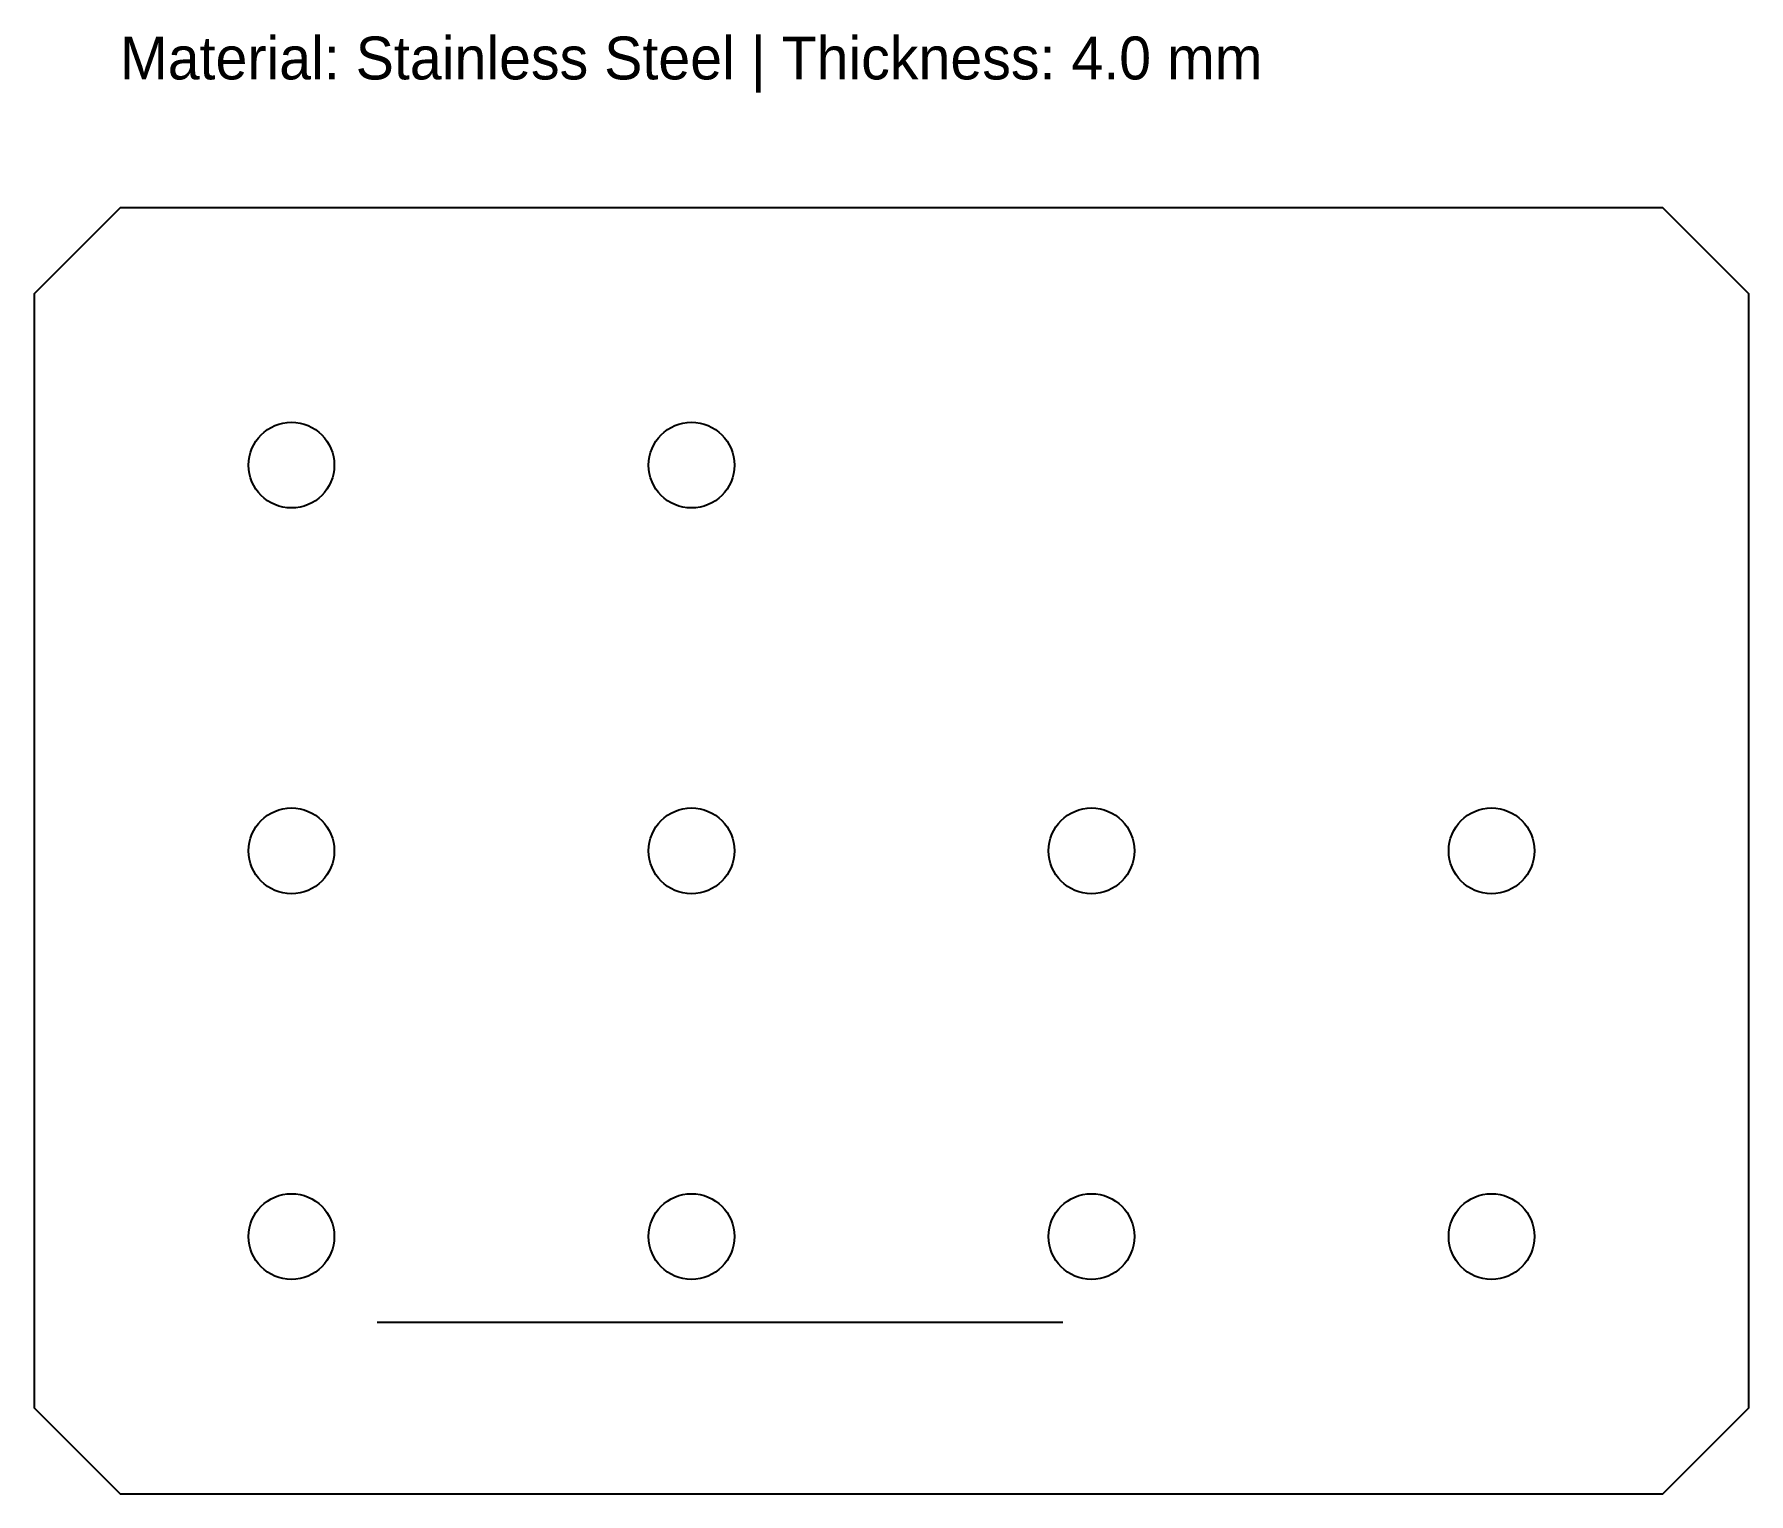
# Model space of a CAD drawing. Header units: metres. Extents: x 0 to 200, y 0 to 170.
import ezdxf

# ---------------------------------------------------------------- set-up
doc = ezdxf.new("R2010")
doc.units = ezdxf.units.M

msp = doc.modelspace()

# ---------------------------------------------------------------- linework, layer by layer
at = {"layer": 'CUT'}
msp.add_lwpolyline([(10, 0), (190, 0), (200, 10), (200, 140), (190, 150), (10, 150), (0, 140), (0, 10)], close=True, dxfattribs=at)
at = {"layer": 'HOLES'}
for centre in [(30, 120), (76.67, 120), (30, 75), (76.67, 75), (123.33, 75), (170, 75), (30, 30), (76.67, 30), (123.33, 30), (170, 30)]:
    msp.add_circle(centre, 5, dxfattribs=at)
at = {"layer": 'WELDS', "linetype": 'CONTINUOUS'}
msp.add_line((40, 20), (120, 20), dxfattribs=at)

# ---------------------------------------------------------------- texts
at = {"layer": 'NOTES'}
msp.add_text('Material: Stainless Steel | Thickness: 4.0 mm', height=5, dxfattribs=at).set_placement((10, 165))

doc.saveas('drawing.dxf')
